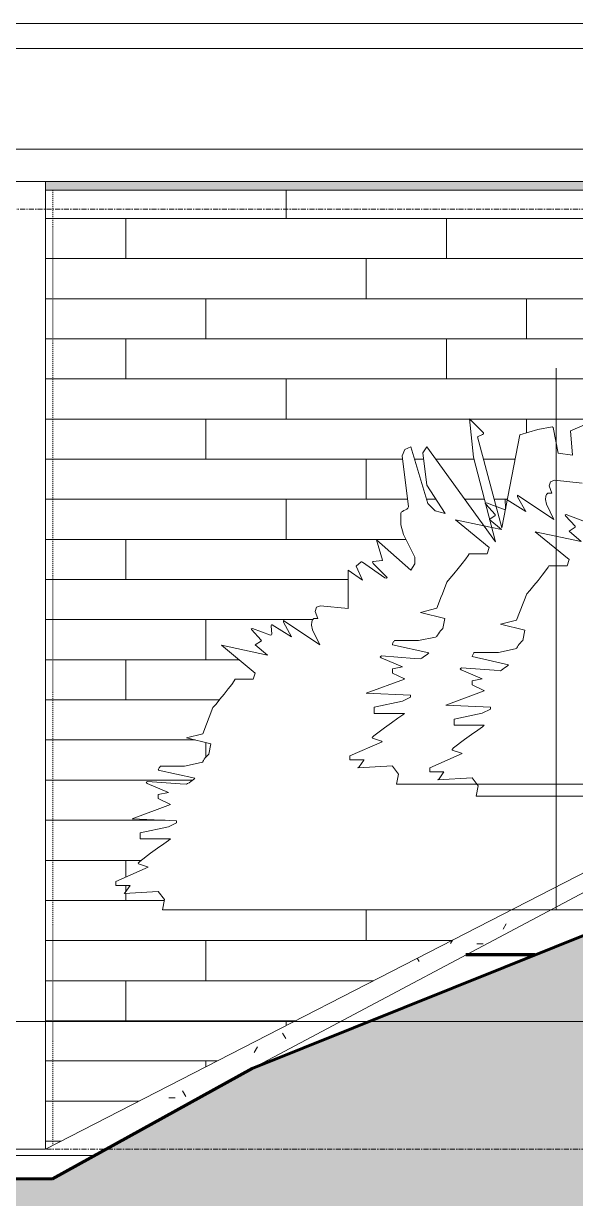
# Model space of a CAD drawing. Header units: inches. Extents: x -8991 to -6983, y -226 to 479.
# Drawn here: x -8520.8 to -8465.7, y -96.3 to 20.9 of the extents above; entities that cross this region are included whole.
import ezdxf

# ---------------------------------------------------------------- set-up
doc = ezdxf.new("R2010")
doc.units = ezdxf.units.IN
doc.header["$MEASUREMENT"] = 0
doc.linetypes.add('Dash 1_16_', pattern=[0.125, 0.0625, -0.0625])
doc.linetypes.add('Grid Line 1_2_', pattern=[0.875, 0.5, -0.125, 0.125, -0.125])
for name, color, linetype, lineweight in [('A-DETL-1', 90, 'Dash 1_16_', 9), ('A-DETL-GENF', 92, 'Continuous', 9), ('A-FLOR', 192, 'Continuous', 18), ('A-FLOR-LEVL-1', 51, 'Grid Line 1_2_', 9), ('A-WALL', 113, 'Continuous', 18), ('A-WALL-PATT-1', 111, 'Continuous', 9), ('C-TOPO', 7, 'Continuous', 9), ('C-TOPO-1', 7, 'Continuous', 60), ('C-TOPO-MAJR', 7, 'Continuous', 80), ('G-ANNO-SYMB-1', 111, 'Continuous', 9), ('I-WALL', 2, 'Continuous', 18), ('S-FNDN', 32, 'Continuous', 18)]:
    doc.layers.add(name, color=color, linetype=linetype, lineweight=lineweight)
pattern_1 = [(0, (-8602.267, 124.938), (15.36, 3.84), [0.634, -10.886, 0.634, -10.886, -61.44]), (0, (-8602.267, 124.938), (15.36, 3.84), [-23.04, 0.634, -22.406, 0.634, -10.886, -26.88]), (0, (-8602.267, 124.938), (15.36, 3.84), [-57.6, 0.634, -7.046, 0.634, -18.566]), (120, (-8596.507, 126.858), (-11.00554, 11.38215), [0.634, -10.886, 0.634, -10.886, -61.44]), (120, (-8596.507, 126.858), (-11.00554, 11.38215), [-23.04, 0.634, -22.406, 0.634, -10.886, -26.88]), (120, (-8596.507, 126.858), (-11.00554, 11.38215), [-57.6, 0.634, -7.046, 0.634, -18.566]), (240, (-8594.587, 134.538), (-4.35446, -15.22215), [0.634, -10.886, 0.634, -10.886, -61.44]), (240, (-8594.587, 134.538), (-4.35446, -15.22215), [-23.04, 0.634, -22.406, 0.634, -10.886, -26.88]), (240, (-8594.587, 134.538), (-4.35446, -15.22215), [-57.6, 0.634, -7.046, 0.634, -18.566])]

# ---------------------------------------------------------------- blocks, each defined once
blk = doc.blocks.new('fountain grass 26747 - fountain grass 26747-V10-Section 36')
at = {"layer": 'A-DETL-GENF'}
for p, q in [((-8467.61, -14.91), (-8467.61, -13.49)), ((-8467.61, -14.3), (-8467.61, -13.49)), ((-8467.61, -20.98), (-8467.61, -14.3)), ((-8467.61, -14.91), (-8467.61, -15.91)), ((-8467.61, -15.91), (-8467.61, -20.98)), ((-8474.86, -19.94), (-8476.28, -18.53)), ((-8476.28, -18.53), (-8475.87, -22.36)), ((-8467.61, -19.94), (-8467.61, -18.53)), ((-8467.61, -18.53), (-8467.61, -22.36)), ((-8469.46, -19.62), (-8471.24, -20.14)), ((-8468.01, -19.34), (-8469.46, -19.62)), ((-8467.93, -19.42), (-8468.01, -19.34)), ((-8467.41, -21.96), (-8467.93, -19.42)), ((-8467.61, -19.17), (-8467.61, -19.14)), ((-8467.61, -19.14), (-8467.61, -19.74)), ((-8467.61, -19.24), (-8467.61, -19.17)), ((-8467.61, -19.28), (-8467.61, -19.24)), ((-8467.61, -19.31), (-8467.61, -19.28)), ((-8467.61, -19.33), (-8467.61, -19.31)), ((-8467.61, -19.34), (-8467.61, -19.33)), ((-8467.61, -20.98), (-8467.61, -19.34)), ((-8467.61, -19.42), (-8467.61, -19.34)), ((-8467.61, -19.34), (-8467.61, -19.62)), ((-8467.61, -20.98), (-8467.61, -19.42)), ((-8467.61, -19.62), (-8467.61, -20.14)), ((-8467.61, -19.74), (-8467.61, -20.98)), ((-8464.79, -19.14), (-8466.2, -19.74)), ((-8466.2, -19.74), (-8466, -22.16)), ((-8475.47, -20.35), (-8474.97, -20.12)), ((-8473.05, -29.41), (-8475.47, -20.35)), ((-8474.97, -20.12), (-8474.88, -20.04)), ((-8474.88, -20.04), (-8474.86, -19.94)), ((-8471.24, -20.14), (-8473.05, -29.41)), ((-8467.61, -20.04), (-8467.61, -19.94)), ((-8467.61, -20.12), (-8467.61, -20.04)), ((-8467.61, -20.35), (-8467.61, -20.12)), ((-8467.61, -20.14), (-8467.61, -29.41)), ((-8467.61, -29.41), (-8467.61, -20.35)), ((-8467.61, -20.98), (-8467.61, -30.24)), ((-8467.61, -30.22), (-8467.61, -20.98)), ((-8467.61, -20.98), (-8467.61, -22.16)), ((-8467.61, -21.96), (-8467.61, -20.98)), ((-8467.61, -24.78), (-8467.61, -20.98)), ((-8482.73, -21.61), (-8482.97, -22.25)), ((-8482.97, -22.25), (-8482.35, -27.32)), ((-8482.12, -21.35), (-8482.73, -21.61)), ((-8480.43, -26.99), (-8482.12, -21.35)), ((-8480.51, -21.35), (-8480.91, -21.95)), ((-8480.91, -21.95), (-8480.51, -25.17)), ((-8473.66, -30.82), (-8480.51, -21.35)), ((-8467.61, -30.24), (-8467.61, -21.35)), ((-8467.61, -21.35), (-8467.61, -21.95)), ((-8467.61, -26.99), (-8467.61, -21.35)), ((-8467.61, -21.35), (-8467.61, -21.61)), ((-8467.61, -21.61), (-8467.61, -22.25)), ((-8467.61, -21.95), (-8467.61, -25.17)), ((-8467.61, -22.16), (-8467.61, -21.96)), ((-8467.61, -22.25), (-8467.61, -27.32)), ((-8466, -22.16), (-8467.41, -21.96)), ((-8475.87, -22.36), (-8473.66, -30.82)), ((-8467.61, -22.36), (-8467.61, -30.24)), ((-8467.61, -30.24), (-8467.61, -23.57)), ((-8467.61, -23.57), (-8467.61, -23.58)), ((-8467.61, -23.58), (-8467.61, -24.68)), ((-8480.51, -25.17), (-8478.69, -27.99)), ((-8467.61, -24.68), (-8467.61, -24.78)), ((-8467.61, -25.17), (-8467.61, -27.99)), ((-8483.07, -27.86), (-8483.13, -27.99)), ((-8483.13, -27.99), (-8483.13, -29.11)), ((-8482.96, -27.77), (-8483.07, -27.86)), ((-8482.82, -27.69), (-8482.96, -27.77)), ((-8482.66, -27.62), (-8482.82, -27.69)), ((-8482.52, -27.55), (-8482.66, -27.62)), ((-8482.41, -27.45), (-8482.52, -27.55)), ((-8482.35, -27.32), (-8482.41, -27.45)), ((-8479.68, -27.72), (-8480.43, -26.99)), ((-8478.69, -27.99), (-8479.68, -27.72)), ((-8467.61, -27.72), (-8467.61, -26.99)), ((-8467.61, -27.32), (-8467.61, -27.45)), ((-8467.61, -27.45), (-8467.61, -27.55)), ((-8467.61, -27.55), (-8467.61, -27.62)), ((-8467.61, -27.62), (-8467.61, -27.69)), ((-8467.61, -27.69), (-8467.61, -27.77)), ((-8467.61, -27.99), (-8467.61, -27.72)), ((-8467.61, -27.77), (-8467.61, -27.86)), ((-8467.61, -27.86), (-8467.61, -27.99)), ((-8467.61, -27.99), (-8467.61, -29.11)), ((-8483.13, -29.11), (-8482.85, -30.07)), ((-8467.61, -28.2), (-8467.61, -28.18)), ((-8467.61, -28.18), (-8467.61, -28.82)), ((-8467.61, -28.24), (-8467.61, -28.19)), ((-8467.61, -28.19), (-8467.61, -28.2)), ((-8467.61, -28.2), (-8467.61, -28.68)), ((-8467.61, -28.36), (-8467.61, -28.2)), ((-8467.61, -28.73), (-8467.61, -28.24)), ((-8467.61, -30.24), (-8467.61, -28.36)), ((-8467.61, -28.82), (-8467.61, -28.41)), ((-8467.61, -28.41), (-8467.61, -29.01)), ((-8467.61, -28.68), (-8467.61, -30.24)), ((-8467.61, -28.81), (-8467.61, -28.73)), ((-8467.61, -30.24), (-8467.61, -28.81)), ((-8467.61, -29.01), (-8467.61, -30.22)), ((-8467.61, -29.11), (-8467.61, -30.07)), ((-8482.85, -30.07), (-8481.72, -32.35)), ((-8467.61, -30.24), (-8467.61, -29.61)), ((-8467.61, -29.61), (-8467.61, -30.24)), ((-8467.61, -29.76), (-8467.61, -29.75)), ((-8467.61, -29.75), (-8467.61, -29.82)), ((-8467.61, -30.22), (-8467.61, -29.76)), ((-8467.61, -29.82), (-8467.61, -29.81)), ((-8467.61, -29.81), (-8467.61, -30.24)), ((-8467.61, -29.89), (-8467.61, -29.82)), ((-8467.61, -29.82), (-8467.61, -30.24)), ((-8467.61, -30.02), (-8467.61, -29.89)), ((-8467.61, -30.24), (-8467.61, -30.02)), ((-8467.61, -30.07), (-8467.61, -30.24)), ((-8467.61, -30.23), (-8467.61, -30.22)), ((-8467.61, -30.98), (-8467.61, -30.24)), ((-8467.61, -30.24), (-8467.61, -31.43)), ((-8467.61, -31.52), (-8467.61, -30.24)), ((-8467.61, -30.24), (-8467.61, -31.52)), ((-8467.61, -30.46), (-8467.61, -30.24)), ((-8467.61, -30.24), (-8467.61, -30.6)), ((-8467.61, -31.02), (-8467.61, -30.24)), ((-8467.61, -30.24), (-8467.61, -30.96)), ((-8467.61, -31.52), (-8467.61, -30.24)), ((-8467.61, -30.24), (-8467.61, -30.42)), ((-8467.61, -30.24), (-8467.61, -30.82)), ((-8467.61, -30.82), (-8467.61, -30.24)), ((-8467.61, -30.24), (-8467.61, -31.52)), ((-8467.61, -30.3), (-8467.61, -30.26)), ((-8467.61, -30.34), (-8467.61, -30.3)), ((-8467.61, -30.38), (-8467.61, -30.34)), ((-8467.61, -30.42), (-8467.61, -30.41)), ((-8467.61, -30.62), (-8467.61, -30.46)), ((-8482.12, -33.64), (-8485.54, -30.61)), ((-8485.54, -30.61), (-8484.94, -32.63)), ((-8467.61, -30.6), (-8467.61, -30.62)), ((-8467.61, -31.52), (-8467.61, -30.61)), ((-8467.61, -30.61), (-8467.61, -31.52)), ((-8467.61, -30.82), (-8467.61, -31.52)), ((-8467.61, -31.52), (-8467.61, -30.82)), ((-8467.61, -30.96), (-8467.61, -31.02)), ((-8467.61, -31.06), (-8467.61, -30.98)), ((-8467.61, -31.15), (-8467.61, -31.06)), ((-8467.61, -31.23), (-8467.61, -31.15)), ((-8467.61, -31.3), (-8467.61, -31.23)), ((-8467.61, -31.36), (-8467.61, -31.31)), ((-8467.61, -31.41), (-8467.61, -31.37)), ((-8467.61, -31.43), (-8467.61, -31.41)), ((-8467.61, -31.52), (-8467.61, -32.35)), ((-8467.61, -33.19), (-8467.61, -31.52)), ((-8467.61, -31.52), (-8467.61, -32.63)), ((-8467.61, -32.03), (-8467.61, -31.54)), ((-8467.61, -31.54), (-8467.61, -32.84)), ((-8467.61, -32.84), (-8467.61, -31.54)), ((-8467.61, -31.54), (-8467.61, -33.19)), ((-8467.61, -33.19), (-8467.61, -31.54)), ((-8467.61, -31.63), (-8467.61, -31.58)), ((-8467.61, -31.58), (-8467.61, -31.61)), ((-8467.61, -31.61), (-8467.61, -32.03)), ((-8467.61, -31.67), (-8467.61, -31.63)), ((-8487, -32.8), (-8487.08, -32.82)), ((-8486.95, -32.83), (-8487, -32.8)), ((-8485.89, -32.77), (-8485.95, -32.83)), ((-8484.97, -32.68), (-8485.89, -32.77)), ((-8484.94, -32.63), (-8484.97, -32.68)), ((-8481.72, -32.35), (-8481.71, -32.99)), ((-8467.61, -31.8), (-8467.61, -31.67)), ((-8467.61, -32.84), (-8467.61, -31.8)), ((-8467.61, -32.35), (-8467.61, -32.99)), ((-8467.61, -32.63), (-8467.61, -32.68)), ((-8467.61, -32.68), (-8467.61, -32.77)), ((-8467.61, -32.77), (-8467.61, -32.83)), ((-8467.61, -32.83), (-8467.61, -32.8)), ((-8467.61, -32.8), (-8467.61, -32.82)), ((-8486.95, -34.64), (-8488.36, -33.64)), ((-8488.36, -33.64), (-8488.36, -37.46)), ((-8487.08, -32.82), (-8487.56, -33.23)), ((-8487.56, -33.23), (-8486.95, -34.64)), ((-8484.7, -34.41), (-8486.95, -32.83)), ((-8485.95, -32.83), (-8485.89, -32.97)), ((-8485.89, -32.97), (-8484.49, -34.36)), ((-8481.71, -32.99), (-8482.12, -33.64)), ((-8467.61, -32.82), (-8467.61, -33.19)), ((-8467.61, -32.83), (-8467.61, -32.97)), ((-8467.61, -33.19), (-8467.61, -32.83)), ((-8467.61, -33.04), (-8467.61, -32.84)), ((-8467.61, -32.97), (-8467.61, -33.19)), ((-8467.61, -32.99), (-8467.61, -33.19)), ((-8467.61, -33.17), (-8467.61, -33.04)), ((-8467.61, -34.45), (-8467.61, -33.19)), ((-8467.61, -33.19), (-8467.61, -34.45)), ((-8467.61, -35.26), (-8467.61, -33.19)), ((-8467.61, -33.19), (-8467.61, -33.64)), ((-8467.61, -33.64), (-8467.61, -33.19)), ((-8467.61, -33.19), (-8467.61, -34.36)), ((-8467.61, -34.41), (-8467.61, -33.19)), ((-8467.61, -33.19), (-8467.61, -33.23)), ((-8467.61, -33.23), (-8467.61, -34.64)), ((-8467.61, -34.64), (-8467.61, -33.64)), ((-8467.61, -33.64), (-8467.61, -37.46)), ((-8484.54, -34.44), (-8484.7, -34.41)), ((-8484.49, -34.36), (-8484.54, -34.44)), ((-8467.61, -34.36), (-8467.61, -34.44)), ((-8467.61, -34.44), (-8467.61, -34.41)), ((-8467.61, -34.45), (-8467.61, -34.47)), ((-8467.61, -34.51), (-8467.61, -34.45)), ((-8467.61, -34.47), (-8467.61, -35.21)), ((-8467.61, -34.62), (-8467.61, -34.51)), ((-8467.61, -35.26), (-8467.61, -34.62)), ((-8467.61, -34.65), (-8467.61, -35.45)), ((-8467.61, -34.65), (-8467.61, -34.65)), ((-8467.61, -34.69), (-8467.61, -34.65)), ((-8467.61, -34.8), (-8467.61, -34.69)), ((-8467.61, -34.95), (-8467.61, -34.8)), ((-8467.61, -35.28), (-8467.61, -34.95)), ((-8467.61, -35.21), (-8467.61, -35.45)), ((-8467.61, -35.45), (-8467.61, -35.26)), ((-8467.61, -35.45), (-8467.61, -35.26)), ((-8467.61, -35.4), (-8467.61, -35.28)), ((-8467.61, -35.45), (-8467.61, -35.4)), ((-8467.61, -36.46), (-8467.61, -35.46)), ((-8467.61, -36.23), (-8467.61, -36.87)), ((-8467.61, -36.26), (-8467.61, -36.23)), ((-8467.61, -36.38), (-8467.61, -36.26)), ((-8491.53, -37.34), (-8491.65, -37.75)), ((-8491.12, -37.18), (-8491.53, -37.34)), ((-8488.36, -37.46), (-8491.12, -37.18)), ((-8467.61, -37.75), (-8467.61, -36.38)), ((-8467.61, -36.5), (-8467.61, -36.46)), ((-8467.61, -36.56), (-8467.61, -36.5)), ((-8467.61, -36.63), (-8467.61, -36.56)), ((-8467.61, -36.7), (-8467.61, -36.63)), ((-8467.61, -36.77), (-8467.61, -36.7)), ((-8467.61, -36.83), (-8467.61, -36.77)), ((-8467.61, -36.87), (-8467.61, -36.83)), ((-8467.61, -37.46), (-8467.61, -37.18)), ((-8467.61, -37.18), (-8467.61, -37.34)), ((-8467.61, -37.34), (-8467.61, -37.75)), ((-8467.61, -37.44), (-8467.61, -37.92)), ((-8467.61, -37.47), (-8467.61, -37.44)), ((-8467.61, -37.59), (-8467.61, -37.47)), ((-8491.92, -38.59), (-8492, -38.79)), ((-8491.83, -38.5), (-8491.92, -38.59)), ((-8491.79, -38.47), (-8491.83, -38.5)), ((-8491.39, -38.47), (-8491.79, -38.47)), ((-8491.65, -37.75), (-8491.39, -38.47)), ((-8467.61, -39.69), (-8467.61, -37.59)), ((-8467.61, -37.88), (-8467.61, -37.75)), ((-8467.61, -37.75), (-8467.61, -38.47)), ((-8467.61, -37.91), (-8467.61, -37.88)), ((-8467.61, -37.88), (-8467.61, -38.55)), ((-8467.61, -37.92), (-8467.61, -37.88)), ((-8467.61, -38), (-8467.61, -37.91)), ((-8467.61, -38.13), (-8467.61, -38)), ((-8467.61, -38.28), (-8467.61, -38.13)), ((-8467.61, -38.43), (-8467.61, -38.28)), ((-8467.61, -38.57), (-8467.61, -38.43)), ((-8467.61, -38.47), (-8467.61, -38.5)), ((-8467.61, -38.5), (-8467.61, -38.59)), ((-8467.61, -38.55), (-8467.61, -39.69)), ((-8467.61, -38.68), (-8467.61, -38.57)), ((-8467.61, -38.59), (-8467.61, -38.79)), ((-8497.92, -39.44), (-8498.04, -39.48)), ((-8498.04, -39.48), (-8498.01, -39.56)), ((-8498.01, -39.56), (-8497.05, -40.6)), ((-8496.11, -40.1), (-8497.92, -39.44)), ((-8496.02, -39.08), (-8496.06, -39.18)), ((-8496.06, -39.18), (-8495.99, -40.03)), ((-8495.94, -39.07), (-8496.02, -39.08)), ((-8494.01, -40.29), (-8495.94, -39.07)), ((-8494.81, -38.67), (-8494.82, -38.83)), ((-8494.82, -38.83), (-8494.01, -40.29)), ((-8491.19, -41.09), (-8494.81, -38.67)), ((-8492, -38.79), (-8492.03, -39.11)), ((-8492.03, -39.11), (-8491.93, -39.58)), ((-8491.93, -39.58), (-8491.19, -41.09)), ((-8467.61, -41.09), (-8467.61, -38.67)), ((-8467.61, -38.67), (-8467.61, -38.83)), ((-8467.61, -39.84), (-8467.61, -38.68)), ((-8467.61, -38.79), (-8467.61, -39.11)), ((-8467.61, -38.83), (-8467.61, -40.29)), ((-8467.61, -40.29), (-8467.61, -39.07)), ((-8467.61, -39.07), (-8467.61, -39.08)), ((-8467.61, -39.08), (-8467.61, -39.18)), ((-8467.61, -39.11), (-8467.61, -39.58)), ((-8467.61, -39.18), (-8467.61, -40.03)), ((-8467.61, -40.1), (-8467.61, -39.44)), ((-8467.61, -39.44), (-8467.61, -39.48)), ((-8467.61, -39.48), (-8467.61, -39.56)), ((-8467.61, -39.56), (-8467.61, -40.6)), ((-8467.61, -39.58), (-8467.61, -41.09)), ((-8497.03, -40.69), (-8497.63, -41.09)), ((-8497.05, -40.6), (-8497.03, -40.69)), ((-8496.02, -40.08), (-8496.11, -40.1)), ((-8495.99, -40.03), (-8496.02, -40.08)), ((-8467.61, -41.5), (-8467.61, -39.84)), ((-8467.61, -40.03), (-8467.61, -40.08)), ((-8467.61, -40.08), (-8467.61, -40.1)), ((-8467.61, -40.6), (-8467.61, -40.69)), ((-8467.61, -40.69), (-8467.61, -41.09)), ((-8496.42, -42.1), (-8501.01, -41.13)), ((-8501.01, -41.13), (-8497.63, -43.91)), ((-8497.63, -41.09), (-8496.42, -42.1)), ((-8467.61, -41.09), (-8467.61, -42.1)), ((-8467.61, -42.1), (-8467.61, -41.14)), ((-8467.61, -41.14), (-8467.61, -43.91)), ((-8467.61, -42.71), (-8467.61, -41.3)), ((-8467.61, -41.3), (-8467.61, -41.63)), ((-8467.61, -41.54), (-8467.61, -41.5)), ((-8467.61, -41.59), (-8467.61, -41.55)), ((-8467.61, -41.67), (-8467.61, -41.6)), ((-8467.61, -41.63), (-8467.61, -41.91)), ((-8467.61, -41.74), (-8467.61, -41.67)), ((-8467.61, -41.81), (-8467.61, -41.74)), ((-8467.61, -41.87), (-8467.61, -41.81)), ((-8467.61, -41.91), (-8467.61, -41.87)), ((-8467.61, -42.74), (-8467.61, -42.71)), ((-8467.61, -42.91), (-8467.61, -42.74)), ((-8467.61, -42.98), (-8467.61, -42.91)), ((-8467.61, -43.19), (-8467.61, -42.98)), ((-8467.61, -43.52), (-8467.61, -43.19)), ((-8467.61, -43.43), (-8467.61, -43.32)), ((-8467.61, -43.32), (-8467.61, -43.52)), ((-8499.65, -44.52), (-8499.74, -44.68)), ((-8497.83, -44.52), (-8499.65, -44.52)), ((-8497.63, -43.91), (-8497.83, -44.52)), ((-8467.61, -43.68), (-8467.61, -43.43)), ((-8467.61, -44.97), (-8467.61, -43.68)), ((-8467.61, -43.91), (-8467.61, -44.52)), ((-8467.61, -44.52), (-8467.61, -44.68)), ((-8500.33, -45.47), (-8500.74, -45.99)), ((-8499.98, -45.02), (-8500.33, -45.47)), ((-8499.74, -44.68), (-8499.98, -45.02)), ((-8467.61, -44.68), (-8467.61, -45.02)), ((-8467.61, -45.13), (-8467.61, -44.97)), ((-8467.61, -45.02), (-8467.61, -45.47)), ((-8467.61, -45.23), (-8467.61, -45.13)), ((-8467.61, -45.44), (-8467.61, -45.23)), ((-8467.61, -46), (-8467.61, -45.44)), ((-8467.61, -45.47), (-8467.61, -45.99)), ((-8501.16, -46.51), (-8501.55, -46.98)), ((-8500.74, -45.99), (-8501.16, -46.51)), ((-8467.61, -45.93), (-8467.61, -45.88)), ((-8467.61, -45.88), (-8467.61, -46.11)), ((-8467.61, -46.06), (-8467.61, -45.93)), ((-8467.61, -45.99), (-8467.61, -46.51)), ((-8467.61, -46.14), (-8467.61, -46)), ((-8467.61, -46.21), (-8467.61, -46.06)), ((-8467.61, -46.11), (-8467.61, -46.14)), ((-8467.61, -46.68), (-8467.61, -46.21)), ((-8467.61, -46.51), (-8467.61, -46.98)), ((-8467.61, -47.14), (-8467.61, -46.69)), ((-8501.86, -47.34), (-8502.87, -49.96)), ((-8501.55, -46.98), (-8501.86, -47.34)), ((-8467.61, -46.98), (-8467.61, -47.19)), ((-8467.61, -47.27), (-8467.61, -47.14)), ((-8467.61, -47.19), (-8467.61, -47.34)), ((-8467.61, -47.66), (-8467.61, -47.27)), ((-8467.61, -47.34), (-8467.61, -49.96)), ((-8467.61, -47.75), (-8467.61, -47.68)), ((-8467.61, -47.95), (-8467.61, -47.75)), ((-8467.61, -48.35), (-8467.61, -47.95)), ((-8467.61, -48.76), (-8467.61, -48.35)), ((-8467.61, -49.54), (-8467.61, -48.76)), ((-8502.87, -49.96), (-8504.48, -50.36)), ((-8504.48, -50.36), (-8502.07, -50.96)), ((-8467.61, -49.96), (-8467.61, -49.56)), ((-8467.61, -49.96), (-8467.61, -50.36)), ((-8467.61, -50.02), (-8467.61, -49.99)), ((-8467.61, -50.77), (-8467.61, -50.02)), ((-8467.61, -50.36), (-8467.61, -50.96)), ((-8502.07, -50.96), (-8502.27, -51.97)), ((-8467.61, -50.82), (-8467.61, -50.77)), ((-8467.61, -50.97), (-8467.61, -50.83)), ((-8467.61, -50.96), (-8467.61, -51.97)), ((-8467.61, -51.06), (-8467.61, -50.97)), ((-8467.61, -51.18), (-8467.61, -51.06)), ((-8467.61, -51.78), (-8467.61, -51.18)), ((-8502.85, -52.72), (-8502.87, -52.78)), ((-8502.8, -52.62), (-8502.85, -52.72)), ((-8502.72, -52.49), (-8502.8, -52.62)), ((-8502.62, -52.35), (-8502.72, -52.49)), ((-8502.5, -52.21), (-8502.62, -52.35)), ((-8502.38, -52.08), (-8502.5, -52.21)), ((-8502.27, -51.97), (-8502.38, -52.08)), ((-8467.61, -52.18), (-8467.61, -51.78)), ((-8467.61, -51.97), (-8467.61, -52.08)), ((-8467.61, -52.08), (-8467.61, -52.21)), ((-8467.61, -52.58), (-8467.61, -52.18)), ((-8467.61, -52.21), (-8467.61, -52.35)), ((-8467.61, -52.35), (-8467.61, -52.49)), ((-8467.61, -52.49), (-8467.61, -52.62)), ((-8467.61, -52.64), (-8467.61, -52.58)), ((-8467.61, -52.62), (-8467.61, -52.72)), ((-8467.61, -53.3), (-8467.61, -52.64)), ((-8467.61, -52.72), (-8467.61, -52.78)), ((-8507.3, -53.54), (-8507.31, -53.58)), ((-8507.31, -53.58), (-8503.68, -54.39)), ((-8507.28, -53.49), (-8507.3, -53.54)), ((-8507.25, -53.42), (-8507.28, -53.49)), ((-8507.21, -53.35), (-8507.25, -53.42)), ((-8507.17, -53.28), (-8507.21, -53.35)), ((-8507.13, -53.22), (-8507.17, -53.28)), ((-8507.1, -53.18), (-8507.13, -53.22)), ((-8504.69, -53.18), (-8507.1, -53.18)), ((-8503.02, -52.82), (-8504.69, -53.18)), ((-8502.87, -52.78), (-8503.02, -52.82)), ((-8467.61, -52.78), (-8467.61, -52.82)), ((-8467.61, -52.82), (-8467.61, -53.18)), ((-8467.61, -53.18), (-8467.61, -53.22)), ((-8467.61, -53.22), (-8467.61, -53.28)), ((-8467.61, -53.28), (-8467.61, -53.35)), ((-8467.61, -53.39), (-8467.61, -53.31)), ((-8467.61, -53.35), (-8467.61, -53.42)), ((-8467.61, -53.5), (-8467.61, -53.39)), ((-8467.61, -53.42), (-8467.61, -53.49)), ((-8467.61, -53.49), (-8467.61, -53.54)), ((-8467.61, -53.57), (-8467.61, -53.51)), ((-8467.61, -53.54), (-8467.61, -53.58)), ((-8467.61, -53.58), (-8467.61, -54.39)), ((-8467.61, -53.66), (-8467.61, -53.64)), ((-8467.61, -53.71), (-8467.61, -53.69)), ((-8467.61, -54.16), (-8467.61, -53.75)), ((-8508.38, -54.71), (-8508.51, -54.79)), ((-8508.51, -54.79), (-8508.41, -54.91)), ((-8508.41, -54.91), (-8506.3, -55.8)), ((-8505.13, -54.95), (-8508.38, -54.71)), ((-8504.48, -54.99), (-8505.13, -54.95)), ((-8504.38, -54.92), (-8504.48, -54.99)), ((-8504.24, -54.83), (-8504.38, -54.92)), ((-8504.08, -54.72), (-8504.24, -54.83)), ((-8503.93, -54.62), (-8504.08, -54.72)), ((-8503.8, -54.52), (-8503.93, -54.62)), ((-8503.71, -54.44), (-8503.8, -54.52)), ((-8503.68, -54.39), (-8503.71, -54.44)), ((-8467.61, -54.6), (-8467.61, -54.2)), ((-8467.61, -54.39), (-8467.61, -54.44)), ((-8467.61, -54.44), (-8467.61, -54.52)), ((-8467.61, -54.52), (-8467.61, -54.62)), ((-8467.61, -54.66), (-8467.61, -54.61)), ((-8467.61, -54.62), (-8467.61, -54.72)), ((-8467.61, -54.97), (-8467.61, -54.68)), ((-8467.61, -54.95), (-8467.61, -54.71)), ((-8467.61, -54.71), (-8467.61, -54.79)), ((-8467.61, -54.72), (-8467.61, -54.83)), ((-8467.61, -54.79), (-8467.61, -54.91)), ((-8467.61, -54.83), (-8467.61, -54.92)), ((-8467.61, -54.91), (-8467.61, -55.8)), ((-8467.61, -54.92), (-8467.61, -54.99)), ((-8467.61, -54.99), (-8467.61, -54.95)), ((-8467.61, -55.19), (-8467.61, -54.98)), ((-8506.3, -55.8), (-8507.31, -56)), ((-8507.31, -56), (-8507.31, -56.4)), ((-8467.61, -55.23), (-8467.61, -55.2)), ((-8467.61, -55.41), (-8467.61, -55.25)), ((-8467.61, -56.16), (-8467.61, -55.41)), ((-8467.61, -55.8), (-8467.61, -56)), ((-8467.61, -56), (-8467.61, -56.4)), ((-8467.61, -56.21), (-8467.61, -56.16)), ((-8467.61, -56.61), (-8467.61, -56.21)), ((-8506.1, -57.01), (-8509.92, -58.42)), ((-8507.31, -56.4), (-8506.15, -56.96)), ((-8506.15, -56.96), (-8506.1, -57.01)), ((-8467.61, -56.4), (-8467.61, -56.96)), ((-8467.61, -57.42), (-8467.61, -56.61)), ((-8467.61, -56.96), (-8467.61, -57.01)), ((-8467.61, -57.01), (-8467.61, -58.42)), ((-8467.61, -57.22), (-8467.61, -57.02)), ((-8467.61, -57.02), (-8467.61, -57.42)), ((-8467.61, -59.03), (-8467.61, -57.22)), ((-8509.92, -58.42), (-8505.49, -58.62)), ((-8467.61, -58.42), (-8467.61, -58.62)), ((-8506.3, -59.23), (-8509.12, -59.83)), ((-8505.49, -58.82), (-8506.3, -59.23)), ((-8505.49, -58.62), (-8505.49, -58.82)), ((-8467.61, -58.62), (-8467.61, -58.82)), ((-8467.61, -58.82), (-8467.61, -59.23)), ((-8467.61, -59.1), (-8467.61, -59.03)), ((-8467.61, -59.43), (-8467.61, -59.1)), ((-8467.61, -59.23), (-8467.61, -59.83)), ((-8467.61, -61.25), (-8467.61, -59.43)), ((-8509.12, -59.83), (-8509.12, -60.43)), ((-8509.12, -60.43), (-8506.1, -60.43)), ((-8506.75, -60.92), (-8507.38, -61.37)), ((-8506.28, -60.58), (-8506.75, -60.92)), ((-8506.1, -60.43), (-8506.28, -60.58)), ((-8467.61, -59.83), (-8467.61, -60.43)), ((-8467.61, -60.43), (-8467.61, -60.58)), ((-8467.61, -60.58), (-8467.61, -60.92)), ((-8467.61, -60.92), (-8467.61, -61.37)), ((-8508.08, -61.86), (-8509.16, -62.67)), ((-8507.38, -61.37), (-8508.08, -61.86)), ((-8467.61, -61.28), (-8467.61, -61.25)), ((-8467.61, -61.36), (-8467.61, -61.28)), ((-8467.61, -61.47), (-8467.61, -61.36)), ((-8467.61, -61.37), (-8467.61, -61.86)), ((-8467.61, -61.59), (-8467.61, -61.47)), ((-8467.61, -61.71), (-8467.61, -61.59)), ((-8467.61, -61.8), (-8467.61, -61.73)), ((-8467.61, -61.85), (-8467.61, -61.8)), ((-8467.61, -64.27), (-8467.61, -61.85)), ((-8467.61, -61.86), (-8467.61, -62.67)), ((-8508.31, -63.26), (-8511.54, -64.67)), ((-8509.16, -62.67), (-8509.32, -62.85)), ((-8509.32, -62.85), (-8509.28, -62.92)), ((-8509.28, -62.92), (-8508.37, -63.22)), ((-8508.37, -63.22), (-8508.31, -63.26)), ((-8467.61, -62.67), (-8467.61, -62.85)), ((-8467.61, -62.85), (-8467.61, -62.92)), ((-8467.61, -62.92), (-8467.61, -63.22)), ((-8467.61, -63.22), (-8467.61, -63.26)), ((-8467.61, -63.26), (-8467.61, -64.67)), ((-8467.61, -64.67), (-8467.61, -64.27)), ((-8467.61, -64.27), (-8467.61, -64.67)), ((-8467.61, -64.67), (-8467.61, -64.27)), ((-8511.54, -64.67), (-8511.54, -65.07)), ((-8511.54, -65.07), (-8510.13, -65.07)), ((-8510.13, -65.07), (-8510.61, -65.77)), ((-8467.61, -64.77), (-8467.61, -64.67)), ((-8467.61, -64.67), (-8467.61, -65.07)), ((-8467.61, -65.04), (-8467.61, -64.77)), ((-8467.61, -65.43), (-8467.61, -65.04)), ((-8467.61, -65.07), (-8467.61, -65.77)), ((-8467.61, -65.9), (-8467.61, -65.43)), ((-8510.73, -65.87), (-8507.31, -65.67)), ((-8510.61, -65.77), (-8510.73, -65.87)), ((-8507.31, -65.67), (-8506.7, -66.48)), ((-8506.7, -66.48), (-8506.9, -67.49)), ((-8467.61, -65.87), (-8467.61, -65.67)), ((-8467.61, -65.67), (-8467.61, -66.48)), ((-8467.61, -65.77), (-8467.61, -65.87)), ((-8467.61, -66.39), (-8467.61, -65.9)), ((-8467.61, -66.87), (-8467.61, -66.39)), ((-8467.61, -66.48), (-8467.61, -67.49)), ((-8506.9, -67.49), (-8468.15, -67.49)), ((-8505.58, -67.49), (-8506.6, -67.49)), ((-8506.6, -67.49), (-8493.98, -67.49)), ((-8502.65, -67.49), (-8505.58, -67.49)), ((-8498.06, -67.49), (-8502.65, -67.49)), ((-8492.04, -67.49), (-8498.06, -67.49)), ((-8493.98, -67.49), (-8484.61, -67.49)), ((-8484.82, -67.49), (-8492.04, -67.49)), ((-8476.65, -67.49), (-8484.82, -67.49)), ((-8484.61, -67.49), (-8477.97, -67.49)), ((-8477.97, -67.49), (-8473.51, -67.49)), ((-8468.16, -67.49), (-8476.65, -67.49)), ((-8473.51, -67.49), (-8470.68, -67.49)), ((-8470.68, -67.49), (-8468.94, -67.49)), ((-8468.94, -67.49), (-8467.74, -67.49)), ((-8464.39, -67.49), (-8467.74, -67.49)), ((-8467.61, -67.21), (-8467.61, -66.87))]:
    blk.add_line(p, q, dxfattribs=at)
blk = doc.blocks.new('fountain grass 26747 - fountain grass 26747-V11-Section 36')
at = {"layer": 'A-DETL-GENF'}
for p, q in [((-8466.61, -28.1), (-8466.73, -28.15)), ((-8464.8, -28.77), (-8466.61, -28.1)), ((-8466.73, -28.15), (-8466.7, -28.23)), ((-8466.7, -28.23), (-8465.74, -29.26)), ((-8465.74, -29.26), (-8465.72, -29.36)), ((-8465.12, -30.77), (-8469.71, -29.8)), ((-8469.71, -29.8), (-8466.33, -32.58)), ((-8465.72, -29.36), (-8466.33, -29.76)), ((-8466.33, -29.76), (-8465.12, -30.77)), ((-8466.33, -32.58), (-8466.53, -33.19)), ((-8468.67, -33.69), (-8469.02, -34.14)), ((-8468.43, -33.35), (-8468.67, -33.69)), ((-8468.34, -33.19), (-8468.43, -33.35)), ((-8466.53, -33.19), (-8468.34, -33.19)), ((-8469.43, -34.66), (-8469.85, -35.18)), ((-8469.02, -34.14), (-8469.43, -34.66)), ((-8470.56, -36.01), (-8471.56, -38.63)), ((-8470.24, -35.65), (-8470.56, -36.01)), ((-8469.85, -35.18), (-8470.24, -35.65)), ((-8471.56, -38.63), (-8473.18, -39.03)), ((-8473.18, -39.03), (-8470.76, -39.63)), ((-8470.76, -39.63), (-8470.96, -40.64)), ((-8471.19, -40.88), (-8471.31, -41.02)), ((-8471.08, -40.75), (-8471.19, -40.88)), ((-8470.96, -40.64), (-8471.08, -40.75)), ((-8475.97, -42.15), (-8475.99, -42.21)), ((-8475.94, -42.09), (-8475.97, -42.15)), ((-8475.9, -42.02), (-8475.94, -42.09)), ((-8475.86, -41.95), (-8475.9, -42.02)), ((-8475.83, -41.89), (-8475.86, -41.95)), ((-8475.8, -41.85), (-8475.83, -41.89)), ((-8473.38, -41.85), (-8475.8, -41.85)), ((-8471.71, -41.49), (-8473.38, -41.85)), ((-8471.56, -41.45), (-8471.71, -41.49)), ((-8471.54, -41.39), (-8471.56, -41.45)), ((-8471.49, -41.29), (-8471.54, -41.39)), ((-8471.41, -41.16), (-8471.49, -41.29)), ((-8471.31, -41.02), (-8471.41, -41.16)), ((-8475.99, -42.21), (-8476, -42.25)), ((-8476, -42.25), (-8472.37, -43.06)), ((-8472.62, -43.28), (-8472.77, -43.39)), ((-8472.49, -43.19), (-8472.62, -43.28)), ((-8472.4, -43.11), (-8472.49, -43.19)), ((-8472.37, -43.06), (-8472.4, -43.11)), ((-8477.07, -43.38), (-8477.21, -43.46)), ((-8477.21, -43.46), (-8477.11, -43.57)), ((-8477.11, -43.57), (-8474.99, -44.47)), ((-8473.82, -43.62), (-8477.07, -43.38)), ((-8474.99, -44.47), (-8476, -44.67)), ((-8473.18, -43.66), (-8473.82, -43.62)), ((-8473.07, -43.59), (-8473.18, -43.66)), ((-8472.93, -43.5), (-8473.07, -43.59)), ((-8472.77, -43.39), (-8472.93, -43.5)), ((-8474.79, -45.68), (-8478.62, -47.09)), ((-8476, -44.67), (-8476, -45.07)), ((-8476, -45.07), (-8474.84, -45.63)), ((-8474.84, -45.63), (-8474.79, -45.68)), ((-8478.62, -47.09), (-8474.18, -47.29)), ((-8474.99, -47.89), (-8477.81, -48.5)), ((-8474.18, -47.49), (-8474.99, -47.89)), ((-8474.18, -47.29), (-8474.18, -47.49)), ((-8477.81, -48.5), (-8477.81, -49.1)), ((-8477.81, -49.1), (-8474.79, -49.1)), ((-8474.79, -49.1), (-8474.97, -49.25)), ((-8476.08, -50.03), (-8476.77, -50.53)), ((-8475.44, -49.59), (-8476.08, -50.03)), ((-8474.97, -49.25), (-8475.44, -49.59)), ((-8477.85, -51.34), (-8478.01, -51.52)), ((-8478.01, -51.52), (-8477.98, -51.59)), ((-8476.77, -50.53), (-8477.85, -51.34)), ((-8477, -51.92), (-8480.23, -53.33)), ((-8477.98, -51.59), (-8477.06, -51.89)), ((-8477.06, -51.89), (-8477, -51.92)), ((-8480.23, -53.33), (-8480.23, -53.74)), ((-8480.23, -53.74), (-8478.82, -53.74)), ((-8478.82, -53.74), (-8479.3, -54.44)), ((-8479.42, -54.54), (-8476, -54.34)), ((-8479.3, -54.44), (-8479.42, -54.54)), ((-8476, -54.34), (-8475.39, -55.15)), ((-8475.39, -55.15), (-8475.59, -56.16)), ((-8475.59, -56.16), (-8436.43, -56.16)), ((-8474.27, -56.16), (-8475.3, -56.16)), ((-8475.3, -56.16), (-8462.67, -56.16)), ((-8471.34, -56.16), (-8474.27, -56.16)), ((-8466.75, -56.16), (-8471.34, -56.16)), ((-8460.73, -56.16), (-8466.75, -56.16))]:
    blk.add_line(p, q, dxfattribs=at)
blk = doc.blocks.new('fountain grass 26747 - fountain grass 26747-V13-Section 36')
at = {"layer": 'A-DETL-GENF'}
for p, q in [((-8468.19, -24.83), (-8468.31, -25.23)), ((-8468.31, -25.23), (-8468.04, -25.95)), ((-8467.77, -24.67), (-8468.19, -24.83)), ((-8465.02, -24.95), (-8467.77, -24.67)), ((-8474.58, -26.92), (-8474.67, -26.95)), ((-8473.62, -27.27), (-8474.58, -26.92)), ((-8472.68, -26.56), (-8472.72, -26.67)), ((-8472.72, -26.67), (-8472.66, -27.4)), ((-8472.59, -26.55), (-8472.68, -26.56)), ((-8472.5, -26.61), (-8472.59, -26.55)), ((-8470.66, -27.77), (-8472.5, -26.61)), ((-8471.47, -26.16), (-8471.48, -26.31)), ((-8471.48, -26.31), (-8470.66, -27.77)), ((-8467.84, -28.57), (-8471.47, -26.16)), ((-8468.66, -26.27), (-8468.68, -26.59)), ((-8468.68, -26.59), (-8468.59, -27.06)), ((-8468.58, -26.08), (-8468.66, -26.27)), ((-8468.49, -25.98), (-8468.58, -26.08)), ((-8468.45, -25.95), (-8468.49, -25.98)), ((-8468.04, -25.95), (-8468.45, -25.95)), ((-8474.67, -26.95), (-8474.69, -26.96)), ((-8474.69, -26.96), (-8474.66, -27.05)), ((-8474.66, -27.05), (-8474.64, -27.07)), ((-8474.64, -27.07), (-8473.7, -28.08)), ((-8473.7, -28.08), (-8473.69, -28.17)), ((-8472.76, -27.59), (-8473.62, -27.27)), ((-8472.69, -27.57), (-8472.76, -27.59)), ((-8472.65, -27.51), (-8472.68, -27.57)), ((-8472.66, -27.4), (-8472.65, -27.51)), ((-8468.59, -27.06), (-8467.84, -28.57)), ((-8477.67, -28.61), (-8474.29, -31.39)), ((-8474.82, -29.21), (-8477.67, -28.61)), ((-8474.03, -29.38), (-8474.82, -29.21)), ((-8474.25, -28.55), (-8474.29, -28.57)), ((-8474.29, -28.57), (-8474.23, -28.62)), ((-8473.69, -28.17), (-8474.25, -28.55)), ((-8474.23, -28.62), (-8473.08, -29.58)), ((-8473.08, -29.58), (-8474.03, -29.38)), ((-8474.29, -31.39), (-8474.49, -32)), ((-8476.64, -32.5), (-8476.99, -32.96)), ((-8476.4, -32.16), (-8476.64, -32.5)), ((-8476.3, -32), (-8476.4, -32.16)), ((-8474.49, -32), (-8476.3, -32)), ((-8477.4, -33.47), (-8477.82, -33.99)), ((-8476.99, -32.96), (-8477.4, -33.47)), ((-8478.52, -34.82), (-8478.97, -35.98)), ((-8478.21, -34.46), (-8478.52, -34.82)), ((-8477.82, -33.99), (-8478.21, -34.46)), ((-8479.05, -36.18), (-8479.53, -37.44)), ((-8478.97, -36), (-8479.04, -36.17)), ((-8479.53, -37.44), (-8481.14, -37.84)), ((-8481.14, -37.84), (-8478.72, -38.45)), ((-8478.72, -38.45), (-8478.92, -39.45)), ((-8479.27, -39.83), (-8479.37, -39.98)), ((-8479.16, -39.69), (-8479.27, -39.83)), ((-8479.04, -39.56), (-8479.16, -39.69)), ((-8478.92, -39.45), (-8479.04, -39.56)), ((-8483.93, -40.97), (-8483.95, -41.03)), ((-8483.9, -40.9), (-8483.93, -40.97)), ((-8483.87, -40.83), (-8483.9, -40.9)), ((-8483.83, -40.76), (-8483.87, -40.83)), ((-8483.79, -40.7), (-8483.83, -40.76)), ((-8483.76, -40.66), (-8483.79, -40.7)), ((-8481.34, -40.66), (-8483.76, -40.66)), ((-8479.67, -40.3), (-8481.34, -40.66)), ((-8479.53, -40.26), (-8479.67, -40.3)), ((-8479.51, -40.2), (-8479.53, -40.26)), ((-8479.46, -40.11), (-8479.51, -40.2)), ((-8479.37, -39.98), (-8479.46, -40.11)), ((-8483.95, -41.03), (-8483.96, -41.07)), ((-8483.96, -41.07), (-8480.33, -41.87)), ((-8480.59, -42.1), (-8480.74, -42.21)), ((-8480.46, -42), (-8480.59, -42.1)), ((-8480.37, -41.92), (-8480.46, -42)), ((-8480.33, -41.87), (-8480.37, -41.92)), ((-8485.03, -42.19), (-8485.17, -42.28)), ((-8485.17, -42.28), (-8485.07, -42.39)), ((-8485.07, -42.39), (-8482.95, -43.28)), ((-8481.79, -42.43), (-8485.03, -42.19)), ((-8482.95, -43.28), (-8483.96, -43.48)), ((-8481.14, -42.48), (-8481.79, -42.43)), ((-8481.03, -42.41), (-8481.14, -42.48)), ((-8480.89, -42.31), (-8481.03, -42.41)), ((-8480.74, -42.21), (-8480.89, -42.31)), ((-8482.75, -44.49), (-8486.58, -45.9)), ((-8483.96, -43.48), (-8483.96, -43.89)), ((-8483.96, -43.89), (-8482.8, -44.44)), ((-8482.8, -44.44), (-8482.75, -44.49)), ((-8486.58, -45.9), (-8482.15, -46.1)), ((-8482.95, -46.71), (-8485.77, -47.31)), ((-8482.15, -46.31), (-8482.95, -46.71)), ((-8482.15, -46.1), (-8482.15, -46.31)), ((-8485.77, -47.31), (-8485.77, -47.92)), ((-8485.77, -47.92), (-8482.75, -47.92)), ((-8482.75, -47.92), (-8482.93, -48.06)), ((-8484.04, -48.85), (-8484.73, -49.34)), ((-8483.4, -48.4), (-8484.04, -48.85)), ((-8482.93, -48.06), (-8483.4, -48.4)), ((-8485.82, -50.15), (-8485.98, -50.33)), ((-8485.98, -50.33), (-8485.94, -50.4)), ((-8484.73, -49.34), (-8485.82, -50.15)), ((-8484.97, -50.74), (-8488.19, -52.15)), ((-8485.94, -50.4), (-8485.03, -50.7)), ((-8485.03, -50.7), (-8484.97, -50.74)), ((-8488.19, -52.15), (-8488.19, -52.55)), ((-8488.19, -52.55), (-8486.78, -52.55)), ((-8486.79, -52.57), (-8487.27, -53.25)), ((-8487.39, -53.36), (-8483.96, -53.16)), ((-8487.27, -53.25), (-8487.39, -53.36)), ((-8483.95, -53.17), (-8483.36, -53.96)), ((-8483.36, -53.96), (-8483.56, -54.97)), ((-8483.56, -54.97), (-8475.53, -54.97)), ((-8483.26, -54.98), (-8475.52, -54.98)), ((-8482.23, -54.98), (-8483.26, -54.98)), ((-8479.31, -54.98), (-8482.23, -54.98)), ((-8475.52, -54.98), (-8479.31, -54.98)), ((-8475.53, -54.97), (-8444.59, -54.97)), ((-8474.72, -54.98), (-8475.52, -54.98)), ((-8475.52, -54.98), (-8470.63, -54.98)), ((-8468.7, -54.98), (-8474.72, -54.98)), ((-8470.63, -54.98), (-8461.27, -54.98)), ((-8461.48, -54.98), (-8468.7, -54.98))]:
    blk.add_line(p, q, dxfattribs=at)

msp = doc.modelspace()

# ---------------------------------------------------------------- hatches: boundary and pattern name
at = {"layer": 'A-WALL-PATT-1'}
h = msp.add_hatch(dxfattribs=at)
h.set_pattern_fill('FP_5', color=256, style=0, pattern_type=2)
h.set_pattern_definition([(0, (-8518.569, -90.575), (0, 4), []), (90, (-8518.569, -90.575), (-8, 8), [4, -28]), (90, (-8502.569, -86.575), (-8, 8), [4, -28])])
h.paths.add_polyline_path([(-8518.56938, -91.375), (-8472.05934, -67.49015), (-8506.90215, -67.48675), (-8506.70065, -66.47929), (-8507.30515, -65.67332), (-8510.73045, -65.87482), (-8510.61175, -65.77036), (-8510.12605, -65.06885), (-8511.53645, -65.06885), (-8511.53645, -64.66586), (-8508.31255, -63.25541), (-8508.37185, -63.21909), (-8509.28485, -62.91797), (-8509.32005, -62.85243), (-8509.11855, -62.6409), (-8508.07655, -61.85634), (-8506.09615, -60.43452), (-8509.11855, -60.43452), (-8509.11855, -59.83004), (-8506.27795, -59.21571), (-8505.49165, -58.82258), (-8505.49165, -58.62108), (-8509.92455, -58.41959), (-8506.09615, -57.00917), (-8506.14525, -56.95747), (-8507.30515, -56.40468), (-8507.30515, -56.00168), (-8506.29765, -55.80018), (-8508.41435, -54.90598), (-8508.51405, -54.79278), (-8508.37685, -54.71138), (-8504.48425, -54.99418), (-8503.91114, -54.59918), (-8503.71235, -54.43808), (-8503.67825, -54.38978), (-8507.30515, -53.58378), (-8507.27615, -53.48568), (-8507.13465, -53.22128), (-8507.10365, -53.18078), (-8504.68575, -53.18078), (-8502.87225, -52.77778), (-8502.79875, -52.62298), (-8502.61676, -52.35188), (-8502.38455, -52.07628), (-8502.26785, -51.97188), (-8502.06635, -50.96438), (-8504.48425, -50.35988), (-8502.87225, -49.95688), (-8501.86486, -47.33748), (-8501.16106, -46.50789), (-8500.33046, -45.47289), (-8499.73946, -44.68119), (-8499.64836, -44.51659), (-8497.83496, -44.51659), (-8497.63346, -43.91219), (-8501.01476, -41.12899), (-8496.42456, -42.09869), (-8497.63346, -41.09129), (-8497.02896, -40.68829), (-8497.04506, -40.59529), (-8498.00516, -39.56389), (-8498.03646, -39.47929), (-8497.92246, -39.43549), (-8496.10736, -40.10499), (-8496.02156, -40.08379), (-8495.99206, -40.02799), (-8496.06446, -39.18369), (-8496.02156, -39.07629), (-8495.93626, -39.06579), (-8494.00666, -40.28529), (-8494.82326, -38.82599), (-8494.81256, -38.67339), (-8491.18577, -41.09129), (-8491.93337, -39.57789), (-8492.02636, -39.10599), (-8492.00437, -38.78709), (-8491.92146, -38.59349), (-8491.79017, -38.47189), (-8491.38727, -38.47189), (-8491.65237, -37.74789), (-8491.53207, -37.34419), (-8491.11827, -37.1845), (-8488.36487, -37.46439), (-8488.36487, -33.636), (-8486.95437, -34.6435), (-8487.55887, -33.2331), (-8487.07777, -32.8237), (-8487.00017, -32.7954), (-8486.95437, -32.8301), (-8484.67924, -34.41525), (-8484.53501, -34.43919), (-8484.49307, -34.3586), (-8485.88867, -32.9739), (-8485.94697, -32.8301), (-8485.88747, -32.7652), (-8484.96567, -32.6835), (-8484.93947, -32.6286), (-8485.54397, -30.6137), (-8482.11857, -33.636), (-8481.71208, -32.9947), (-8481.72188, -32.3468), (-8482.85197, -30.0738), (-8483.13007, -29.1097), (-8483.12607, -27.9943), (-8483.06827, -27.8628), (-8482.95757, -27.76651), (-8482.51997, -27.5483), (-8482.40927, -27.452), (-8482.35157, -27.3205), (-8482.97267, -22.25431), (-8482.73357, -21.61421), (-8482.11857, -21.34501), (-8480.43408, -26.99), (-8479.68028, -27.72011), (-8478.69318, -27.9943), (-8480.50668, -25.17341), (-8480.90958, -21.94951), (-8480.50668, -21.34501), (-8474.8189, -29.21408), (-8474.03387, -29.37992), (-8474.24464, -28.61152), (-8474.28988, -28.57382), (-8474.25166, -28.54835), (-8474.66158, -27.04643), (-8474.69288, -26.96183), (-8474.66953, -26.95285), (-8475.87231, -22.36041), (-8476.27529, -18.53202), (-8474.86484, -19.94251), (-8474.88327, -20.03691), (-8474.97019, -20.12251), (-8475.46932, -20.34541), (-8473.62257, -27.27076), (-8472.76378, -27.58753), (-8472.69018, -27.56632), (-8472.65786, -27.40113), (-8472.72088, -26.66622), (-8472.67798, -26.55882), (-8472.59268, -26.54832), (-8472.50219, -26.60551), (-8471.23798, -20.14401), (-8469.45811, -19.62081), (-8468.01411, -19.33801), (-8467.93012, -19.42211), (-8467.40963, -21.95741), (-8465.99918, -22.15891), (-8466.20067, -19.74101), (-8464.79022, -19.13651), (-8464.78237, -19.16952), (-8464.69447, -19.28051), (-8464.58873, -19.33801), (-8464.69447, -21.35197), (-8463.61079, -22.12603), (-8464.21529, -20.71563), (-8463.73419, -20.30623), (-8463.65659, -20.27793), (-8463.61079, -20.31263), (-8461.76154, -21.61145), (-8462.04575, -20.95187), (-8462.54509, -20.45643), (-8462.60339, -20.31263), (-8462.54389, -20.24773), (-8462.35632, -20.23111), (-8462.71488, -19.39899), (-8462.01847, -18.70259), (-8462.20039, -18.09623), (-8460.67387, -19.44311), (-8459.70749, -16.8661), (-8459.78649, -16.59223), (-8459.78249, -15.47683), (-8459.75273, -15.40911), (-8460.15591, -14.90511), (-8459.1079, -13.98814), (-8459.62909, -9.73684), (-8459.38999, -9.09674), (-8458.77499, -8.82754), (-8457.0905, -14.47254), (-8456.3367, -15.20264), (-8455.3496, -15.47683), (-8457.1631, -12.65594), (-8457.56599, -9.43204), (-8457.1631, -8.82754), (-8451.64916, -16.43539), (-8451.21156, -16.21719), (-8451.10086, -16.12089), (-8451.04316, -15.98939), (-8451.15248, -15.09773), (-8452.52873, -9.84294), (-8452.93171, -6.01455), (-8451.52126, -7.42504), (-8451.53969, -7.51944), (-8451.62661, -7.60504), (-8452.12574, -7.82794), (-8451.45193, -10.35475), (-8451.42516, -10.28309), (-8450.81016, -10.0139), (-8450.01159, -12.65594), (-8449.54107, -10.28309), (-8449.5729, -10.57599), (-8449.19826, -10.0139), (-8448.53974, -10.92496), (-8447.89439, -7.62654), (-8446.11453, -7.10334), (-8444.67052, -6.82054), (-8444.58654, -6.90465), (-8444.41174, -7.75605), (-8443.55643, -8.6114), (-8443.57486, -8.7058), (-8443.66178, -8.7914), (-8444.15343, -9.0143), (-8444.04667, -9.44271), (-8442.6556, -9.64144), (-8442.85709, -7.22354), (-8441.44664, -6.61904), (-8441.43879, -6.65205), (-8441.35089, -6.76304), (-8441.24568, -6.82999), (-8441.70751, -15.14306), (-8441.33356, -15.18108), (-8441.33356, -11.35268), (-8440.53771, -11.92114), (-8440.40404, -11.23797), (-8440.52756, -10.94978), (-8440.31172, -10.76611), (-8439.92956, -8.81289), (-8438.49446, -8.39104), (-8438.51266, -8.33038), (-8438.45654, -8.3799), (-8438.1497, -8.2897), (-8437.8174, -8.22462), (-8436.00636, -3.39515), (-8436.81233, -2.38765), (-8435.75817, -1.46529), (-8435.94136, 0.02901), (-8435.70226, 0.66911), (-8435.08726, 0.93831), (-8434.30092, -1.69685), (-8434.19292, -1.78325), (-8434.23466, -1.9189), (-8433.40277, -4.70669), (-8432.64897, -5.43679), (-8431.66187, -5.71098), (-8433.47537, -2.89009), (-8433.87827, 0.33381), (-8433.47537, 0.93831), (-8428.53482, -5.89696), (-8428.04153, -4.5815), (-8428.841, -3.56832), (-8428.0971, -2.91743), (-8428.841, -0.07709), (-8429.24398, 3.7513), (-8427.83353, 2.34081), (-8427.85196, 2.24641), (-8427.93888, 2.16081), (-8428.43801, 1.93791), (-8427.32371, -2.24073), (-8427.23556, -2.1636), (-8426.22809, -2.9696), (-8426.2992, -3.20073), (-8425.97338, -2.8749), (-8425.41795, -4.05165), (-8424.20666, 2.13931), (-8422.56938, 2.62059), (-8422.56938, 4.25), (-8518.56938, 4.25), (-8518.56938, -87.96597)], flags=0)
h.paths.add_polyline_path([(-8458.77499, -21.11853), (-8458.36849, -20.47723), (-8458.37829, -19.82933), (-8458.90911, -18.76169), (-8459.45082, -20.52224), (-8459.23661, -20.71124)], flags=0)
h.paths.add_polyline_path([(-8449.3312, -14.97012), (-8449.13162, -13.94596), (-8449.19826, -13.84229), (-8449.58851, -10.71962), (-8449.85846, -13.20318), (-8449.5164, -14.34946)], flags=0)
h.paths.add_polyline_path([(-8434.74926, -10.81944), (-8434.70004, -10.71657), (-8434.76733, -9.90909), (-8435.82066, -7.79048), (-8435.92742, -7.42038), (-8436.42643, -9.04216), (-8436.1434, -10.42083), (-8435.87369, -10.6588), (-8434.89226, -10.79901)], flags=0)
h.paths.add_polyline_path([(-8426.62458, -8.53978), (-8427.23034, -6.22691), (-8427.54863, -7.26136), (-8426.71488, -8.41486)], flags=0)
h.paths.add_polyline_path([(-8426.0201, -7.12928), (-8425.76438, -5.82227), (-8426.54699, -4.00603), (-8426.71091, -4.53876), (-8426.22809, -6.34934)], flags=0)
h = msp.add_hatch(dxfattribs=at)
h.set_pattern_fill('FP_4', color=256, style=0, pattern_type=2)
h.set_pattern_definition(pattern_1)
h.paths.add_polyline_path([(-8518.0405, -92), (-8513.67779, -92), (-8497.93041, -83.31159), (-8468.14844, -67.49054), (-8472.06811, -67.49466), (-8518.56938, -91.375), (-8518.56938, -92), (-8518.5363, -92)], flags=0)
h = msp.add_hatch(dxfattribs=at)
h.set_pattern_fill('FP_4', color=256, style=0, pattern_type=2)
h.set_pattern_definition(pattern_1)
h.paths.add_polyline_path([(-8518.56938, -92), (-8518.56938, -91.375), (-8692.56938, -91.375), (-8692.56938, -92), (-8519.78642, -92)], flags=0)
at = {"layer": 'C-TOPO'}
msp.add_hatch(color=256, dxfattribs=at).paths.add_polyline_path([(-8685.81938, -196.91009), (-8337.95378, -196.91009), (-8337.95378, -42), (-8361.51629, -42), (-8393.71123, -41.50369), (-8497.93041, -83.3117), (-8517.86705, -94.31145), (-8692.81938, -94.31145), (-8692.81938, -145), (-8685.81938, -145), (-8685.81938, -157), (-8692.81938, -157), (-8692.81938, -196.91009)], flags=0)
at = {"layer": 'I-WALL'}
msp.add_hatch(color=256, dxfattribs=at).paths.add_polyline_path([(-8449.02901, 4.25), (-8438.00688, 4.25), (-8438.00688, 5.125), (-8518.56938, 5.125), (-8518.56938, 4.25), (-8486.05409, 4.25)], flags=0)

# ---------------------------------------------------------------- linework, layer by layer
at = {"layer": 'A-DETL-1'}
msp.add_line((-8517.81938, 4.25), (-8517.81938, -90.98984), dxfattribs=at)
at = {"layer": 'A-FLOR'}
for p, q in [((-8624.63188, 20.875), (-8424.00688, 20.875)), ((-8424.00688, 5.125), (-8644.56938, 5.125))]:
    msp.add_line(p, q, dxfattribs=at)
at = {"layer": 'A-FLOR-LEVL-1'}
for p, q in [((-8289.59722, 18.375), (-8978.71797, 18.375)), ((-8289.59722, 2.375), (-8978.71797, 2.375)), ((-8289.59722, -91.375), (-8978.71797, -91.375))]:
    msp.add_line(p, q, dxfattribs=at)
at = {"layer": 'A-WALL'}
for p, q in [((-8624.63188, 18.375), (-8424.00688, 18.375)), ((-8518.56938, -91.375), (-8518.56938, 5.125)), ((-8632.85129, -91.375), (-8518.56938, -91.375))]:
    msp.add_line(p, q, dxfattribs=at)
at = {"layer": 'C-TOPO'}
for p, q in [((-8393.71143, -41.50369), (-8497.93066, -83.31172)), ((-8456.72454, -61.42182), (-8497.93066, -83.31172)), ((-8517.86719, -94.31145), (-8497.93066, -83.31172)), ((-8579.93262, -92), (-8513.67779, -92)), ((-8517.86719, -94.31145), (-8533.70361, -94.31145)), ((-8517.86719, -94.31145), (-8517.74511, -94.27076))]:
    msp.add_line(p, q, dxfattribs=at)
at = {"layer": 'C-TOPO-1'}
for p, q in [((-8497.93041, -83.3117), (-8393.71143, -41.50377)), ((-8517.86705, -94.31145), (-8497.93041, -83.3117)), ((-8533.70377, -94.31145), (-8517.86705, -94.31145))]:
    msp.add_line(p, q, dxfattribs=at)
at = {"layer": 'C-TOPO-MAJR'}
msp.add_line((-8469.73255, -72), (-8476.63701, -72), dxfattribs=at)
at = {"layer": 'G-ANNO-SYMB-1'}
for p, q in [((-8069.57731, 8.34615), (-8672.24624, 8.34615)), ((-8091.57731, -78.65385), (-8694.24624, -78.65385))]:
    msp.add_line(p, q, dxfattribs=at)
at = {"layer": 'S-FNDN'}
for p, q in [((-8432.31938, 4.25), (-8518.56938, 4.25)), ((-8449.99293, -56.15814), (-8518.56938, -91.375))]:
    msp.add_line(p, q, dxfattribs=at)

# ---------------------------------------------------------------- block references
at = {"layer": 'A-DETL-GENF'}
for name in ['fountain grass 26747 - fountain grass 26747-V13-Section 36', 'fountain grass 26747 - fountain grass 26747-V11-Section 36', 'fountain grass 26747 - fountain grass 26747-V10-Section 36']:
    msp.add_blockref(name, (0, 0), dxfattribs=at)

doc.saveas('drawing.dxf')
